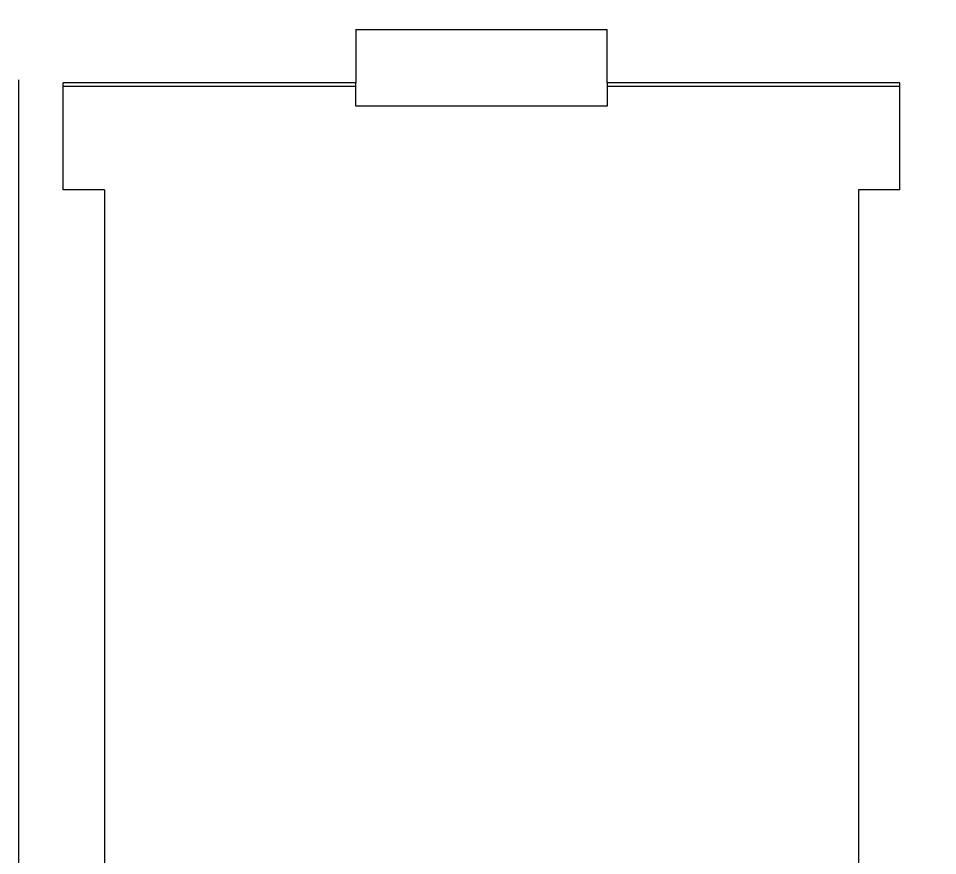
# Model space of a CAD drawing. Header units: millimetres. Extents: x 1359 to 3577, y 1333 to 3557.
# Drawn here: x 2789.67 to 2815.27, y 3017.55 to 3040.85 of the extents above; entities that cross this region are included whole.
import ezdxf

# ---------------------------------------------------------------- set-up
doc = ezdxf.new("R2010")
doc.units = ezdxf.units.MM
doc.layers.add('000-PI-Oprema', color=30, linetype='Continuous', lineweight=5)
doc.layers.add('002-PI-Kabelska kanalica', color=150, linetype='Continuous')
doc.styles.get("Standard").update_dxf_attribs({"font": 'arial.ttf'})
doc.dimstyles.new('ISO-25', dxfattribs={"dimtxt": 2.5, "dimasz": 2.5, "dimexe": 1.25, "dimexo": 0.625, "dimtad": 1, "dimtxsty": 'Standard', "dimcen": 2.5, "dimadec": 0, "dimazin": 0, "dimtfac": 1, "dimtmove": 0, "dimatfit": 3, "dimfxl": 1, "dimarcsym": 0})

# ---------------------------------------------------------------- blocks, each defined once
blk = doc.blocks.new('S7-1500 DI HF - 6ES7521-1BL00-0AB0')
at = {"layer": '000-PI-Oprema', "color": 0, "linetype": 'ByBlock', "lineweight": 0}
for p, q in [((20.9, 133.978), (13.9, 133.978)), ((5.75, 129.52), (5.75, 132.5)), ((13.9, 132.5), (5.75, 132.5)), ((13.9, 132.394), (5.75, 132.394)), ((13.9, 132.394), (13.9, 132.5)), ((13.9, 131.851), (13.9, 132.394)), ((20.9, 132.5), (20.9, 132.394)), ((29.05, 132.5), (20.9, 132.5)), ((20.9, 132.394), (20.9, 131.851)), ((29.05, 132.394), (20.9, 132.394)), ((29.05, 129.52), (29.05, 132.5)), ((20.9, 131.851), (13.9, 131.851)), ((6.9, 129.52), (5.75, 129.52)), ((29.05, 129.52), (27.9, 129.52))]:
    blk.add_line(p, q, dxfattribs=at)
for points in [[(13.9, 133.984), (13.9, 133.489), (13.9, 132.995), (13.9, 132.5)], [(20.9, 132.5), (20.9, 132.995), (20.9, 133.489), (20.9, 133.984)]]:
    blk.add_open_spline(points, degree=3, dxfattribs=at)
for points, knots in [([(4.5, 132.586), (4.5, 129.542), (4.5, 119.972), (4.5, 105.802), (4.5, 91.235), (4.5, 77.025), (4.5, 62.731), (4.5, 47.245), (4.5, 34.605), (4.5, 26.64), (4.5, 23.299)], [0, 0, 0, 0, 0.083934, 0.263736, 0.389889, 0.484142, 0.653794, 0.78188, 0.908517, 1, 1, 1, 1]), ([(6.9, 129.52), (6.9, 127.497), (6.9, 118.948), (6.9, 105.802), (6.9, 91.235), (6.9, 77.025), (6.9, 62.731), (6.9, 47.245), (6.9, 34.486), (6.9, 25.605), (6.9, 21.348), (6.9, 20.55)], [0, 0, 0, 0, 0.055935, 0.236292, 0.362833, 0.457376, 0.627551, 0.756032, 0.883059, 0.978086, 1, 1, 1, 1]), ([(27.9, 129.52), (27.9, 127.497), (27.9, 118.948), (27.9, 105.802), (27.9, 91.235), (27.9, 77.025), (27.9, 62.731), (27.9, 47.245), (27.9, 34.486), (27.9, 25.605), (27.9, 21.348), (27.9, 20.55)], [0, 0, 0, 0, 0.055935, 0.236292, 0.362833, 0.457376, 0.627551, 0.756032, 0.883059, 0.978086, 1, 1, 1, 1])]:
    blk.add_open_spline(points, degree=3, knots=knots, dxfattribs=at)
blk = doc.blocks.new('*D109')
at = {"color": 0, "lineweight": -2, "transparency": 16777216}
for p, q in [((2541.571, 2980.678), (2541.571, 3096.864)), ((2889.571, 2980.678), (2889.571, 3096.864)), ((2544.071, 3095.614), (2887.071, 3095.614))]:
    blk.add_line(p, q, dxfattribs=at)
at = {"color": 0, "transparency": 16777216}
for points in [[(2544.071, 3096.031), (2544.071, 3095.197), (2541.571, 3095.614)], [(2887.071, 3096.031), (2887.071, 3095.197), (2889.571, 3095.614)]]:
    blk.add_solid(points, dxfattribs=at)
at = {"layer": 'Defpoints', "color": 0, "transparency": 16777216}
for p in [(2889.571, 3095.614), (2541.571, 2980.053), (2889.571, 2980.053)]:
    blk.add_point(p, dxfattribs=at)
at = {"color": 0, "transparency": 16777216, "insert": (2715.571, 3097.516), "char_height": 2.5, "attachment_point": 5}
blk.add_mtext('348', dxfattribs=at)

msp = doc.modelspace()

# ---------------------------------------------------------------- block references
at = {"layer": '002-PI-Kabelska kanalica', "color": 0, "linetype": 'ByBlock', "lineweight": 0}
msp.add_blockref('S7-1500 DI HF - 6ES7521-1BL00-0AB0', (2785.171, 2906.556), dxfattribs=at)

# ---------------------------------------------------------------- dimensions: what is measured, and where the dimension line sits
dim = msp.add_linear_dim(base=(2889.571, 3095.614), p1=(2541.571, 2980.053), p2=(2889.571, 2980.053), dimstyle='ISO-25')
dim.commit()
dim.dimension.update_dxf_attribs({"geometry": '*D109', "text_midpoint": (2715.571, 3097.516)})

doc.saveas('drawing.dxf')
